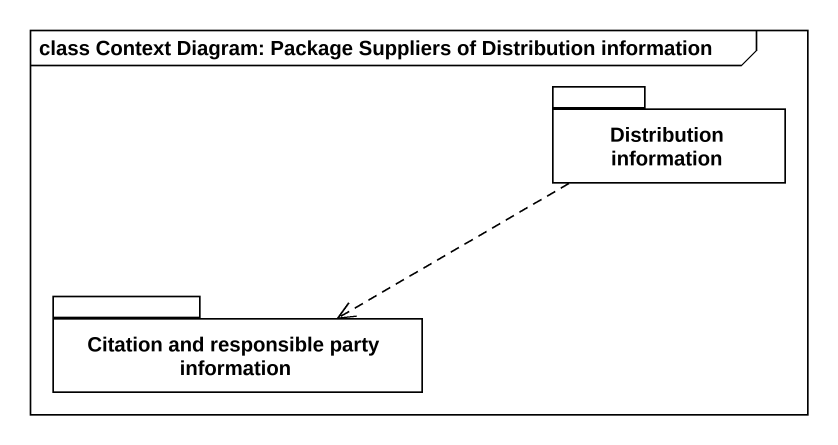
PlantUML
@startuml
mainframe class Context Diagram: Package Suppliers of Distribution information
package "Distribution information" as Distribution_information #FFFFFF {
}
package "Citation and responsible party information" as Citation_and_responsible #FFFFFF {
}
Distribution_information .left.> Citation_and_responsible
@enduml
